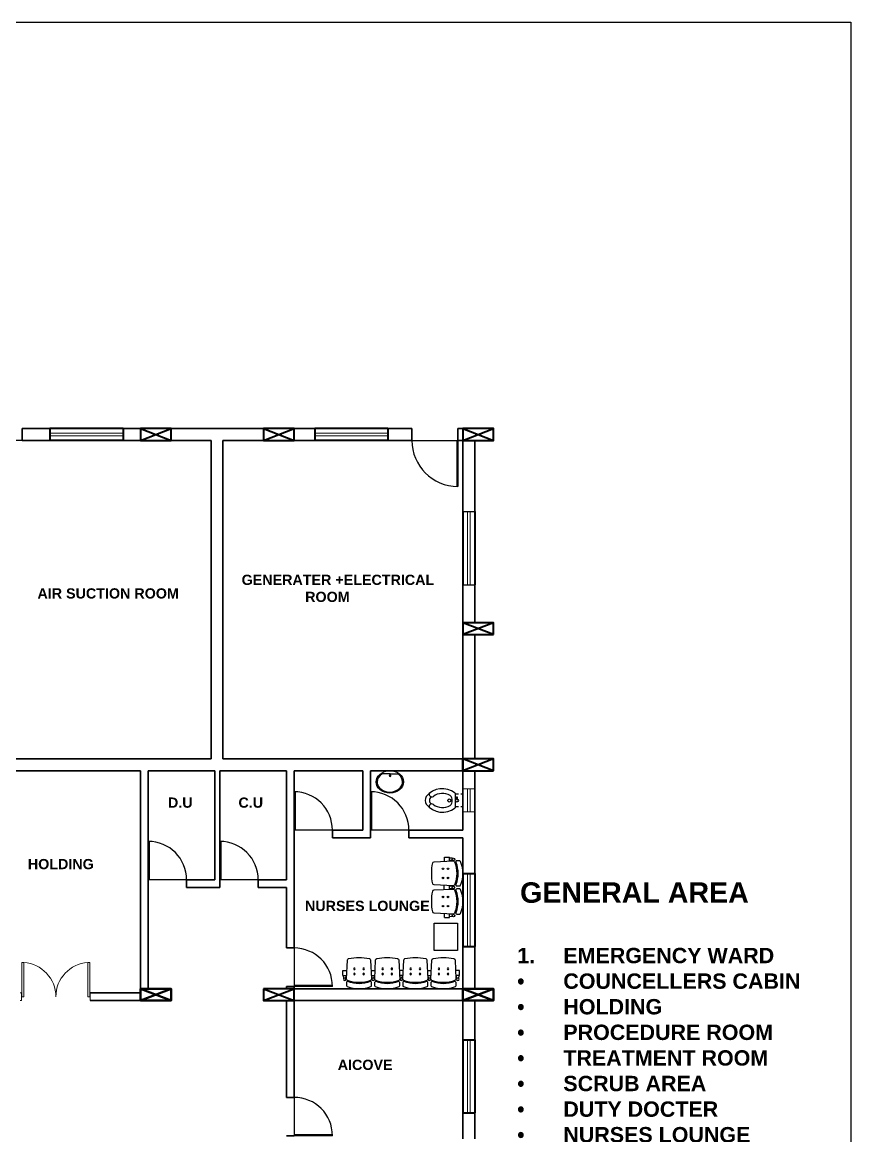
# Model space of a CAD drawing. Header units: inches. Extents: x -17070 to 527, y 504 to 2398.
# Drawn here: x -10686.89 to -10670.7, y 526.63 to 548.39 of the extents above; entities that cross this region are included whole.
import ezdxf

# ---------------------------------------------------------------- set-up
doc = ezdxf.new("R2010")
doc.units = ezdxf.units.IN
for name, color, linetype in [('A-Flor-Pfix', 140, 'Continuous'), ('DOOR', 5, 'Continuous'), ('elevation', 7, 'Continuous'), ('toilet furniture', 37, 'Continuous')]:
    doc.layers.add(name, color=color, linetype=linetype)
for name, color, linetype, lineweight in [('COL', 5, 'Continuous', 40), ('ELE-1', 105, 'Continuous', 40), ('Giros', 211, 'Continuous', 9), ('Puertas', 52, 'Continuous', 15), ('section', 1, 'Continuous', 35), ('wall', 7, 'Continuous', 30), ('WIN', 4, 'Continuous', 20)]:
    doc.layers.add(name, color=color, linetype=linetype, lineweight=lineweight)
doc.styles.add('ROMANC', font='arialbd.ttf', dxfattribs={"height": 0.35})

# ---------------------------------------------------------------- blocks, each defined once
blk = doc.blocks.new('de')
at = {"layer": 'elevation', "ltscale": 0.0005}
for p, q in [((-10856.90422, 504.72708), (-10856.06422, 504.72708)), ((-10856.06422, 504.72708), (-10856.06422, 504.13708))]:
    blk.add_line(p, q, dxfattribs=at)
blk = doc.blocks.new('door')
at = {"layer": 'Giros'}
for centre, start, end in [((-10654.608, 430.41), 0, 86.2255), ((-10653.268, 430.41), 93.7745, 180)]:
    blk.add_arc(centre, 0.67, start, end, dxfattribs=at)
at = {"layer": 'Puertas'}
for p, q in [((-10654.564, 431.08), (-10654.604, 431.08)), ((-10654.604, 430.41), (-10654.604, 431.08)), ((-10654.564, 430.41), (-10654.564, 431.08)), ((-10653.313, 430.41), (-10653.313, 431.08)), ((-10653.313, 431.08), (-10653.273, 431.08)), ((-10653.273, 430.41), (-10653.273, 431.08)), ((-10654.608, 430.485), (-10654.638, 430.485)), ((-10654.608, 430.335), (-10654.638, 430.335)), ((-10654.608, 430.335), (-10654.608, 430.485)), ((-10654.564, 430.41), (-10654.604, 430.41)), ((-10653.313, 430.41), (-10653.273, 430.41)), ((-10653.268, 430.485), (-10653.238, 430.485)), ((-10653.268, 430.335), (-10653.268, 430.485)), ((-10653.268, 430.335), (-10653.238, 430.335))]:
    blk.add_line(p, q, dxfattribs=at)
blk = doc.blocks.new('A$C031929D8')
at = {"layer": 'A-Flor-Pfix'}
for p, q in [((0, -13.39), (1.62, -13.39)), ((0, -22.61), (0, -13.39)), ((3.12, -13.39), (5.57, -13.39)), ((5.57, -23.31), (5.57, -12.69)), ((0, -22.61), (1.62, -22.61)), ((3.12, -22.61), (5.57, -22.61)), ((4.07, -19.06), (4.53, -19.06)), ((4.07, -20.55), (4.07, -19.06)), ((4.53, -20.55), (4.07, -20.55)), ((4.53, -19.06), (4.53, -20.55))]:
    blk.add_line(p, q, dxfattribs=at)
for centre in [(4.34, -17.96), (9.77, -17.96)]:
    blk.add_circle(centre, 1.1, dxfattribs=at)
for centre, radius, start, end in [((14.71, -24.38), 14.84, 38.05925, 128.01145), ((11.85, -17.61), 4.14, 129.89292, 185.47049), ((14.72, -24.06), 11.1, 54.07175, 119.8254), ((22.38, -13.7), 1.79, 230.0447, 34.46378), ((21.27, -18), 2.82, 296.81127, 63.18873), ((21.27, -18), 5.82, 331.61408, 28.38592), ((14.71, -11.62), 14.84, 231.98855, 321.94075), ((11.85, -18.39), 4.14, 174.52951, 230.10708), ((14.72, -11.94), 11.1, 240.1746, 305.92825), ((22.38, -22.3), 1.79, 325.53622, 129.9553)]:
    blk.add_arc(centre, radius, start, end, dxfattribs=at)
blk = doc.blocks.new('S4-PROTO')
for p, q in [((-2.28, 0.1), (-2.206, 0.1)), ((-2.28, 0.1), (-2.28, 0)), ((-2.28, 0), (-2.201, 0)), ((-2.264, 0.159), (-2.27, 0.1)), ((-2.226, 0.159), (-2.22, 0.1)), ((-1.729, 0), (-1.651, 0)), ((-1.724, 0.1), (-1.656, 0.1)), ((-1.709, 0.159), (-1.715, 0.1)), ((-1.671, 0.159), (-1.665, 0.1)), ((-1.174, 0.097), (-1.106, 0.097)), ((-1.159, 0.155), (-1.165, 0.097)), ((-1.121, 0.155), (-1.115, 0.097)), ((-0.629, 0), (-0.551, 0)), ((-0.624, 0.1), (-0.556, 0.1)), ((-0.609, 0.159), (-0.615, 0.1)), ((-0.571, 0.159), (-0.565, 0.1)), ((0, 0), (-0.079, 0)), ((0, 0.1), (-0.074, 0.1)), ((-0.054, 0.159), (-0.06, 0.1)), ((-0.016, 0.159), (-0.01, 0.1)), ((0, 0.1), (0, 0)), ((-1.179, -0.003), (-1.101, -0.003))]:
    blk.add_line(p, q)
for points in [[(-1.72, 0.272), (-1.72, 0.239, -0.522832), (-1.747, 0.221, 0.18), (-2.183, 0.221, -0.522832), (-2.21, 0.239), (-2.21, 0.297, -0.306573), (-2.197, 0.315, -0.192782), (-1.733, 0.315, -0.306573), (-1.72, 0.297), (-1.72, 0.254)], [(-1.17, 0.272), (-1.17, 0.239, -0.522832), (-1.197, 0.221, 0.18), (-1.633, 0.221, -0.522832), (-1.66, 0.239), (-1.66, 0.297, -0.306573), (-1.647, 0.315, -0.192782), (-1.183, 0.315, -0.306573), (-1.17, 0.297), (-1.17, 0.254)], [(-0.62, 0.272), (-0.62, 0.239, -0.522832), (-0.647, 0.221, 0.18), (-1.083, 0.221, -0.522832), (-1.11, 0.239), (-1.11, 0.297, -0.306573), (-1.097, 0.315, -0.192782), (-0.633, 0.315, -0.306573), (-0.62, 0.297), (-0.62, 0.254)], [(-0.07, 0.272), (-0.07, 0.239, -0.522832), (-0.097, 0.221, 0.18), (-0.533, 0.221, -0.522832), (-0.56, 0.239), (-0.56, 0.297, -0.306573), (-0.547, 0.315, -0.192782), (-0.083, 0.315, -0.306573), (-0.07, 0.297), (-0.07, 0.254)]]:
    blk.add_lwpolyline(points, format="xyb")
for points in [[(-2.192, -0.202, 0.346546), (-2.168, -0.231, 0.095695), (-1.762, -0.231, 0.346546), (-1.738, -0.202), (-1.721, 0.167, 0.318973), (-1.74, 0.197, 0.193005), (-2.19, 0.197, 0.318973), (-2.209, 0.167)], [(-1.642, -0.202, 0.346546), (-1.618, -0.231, 0.095695), (-1.212, -0.231, 0.346546), (-1.188, -0.202), (-1.171, 0.167, 0.318973), (-1.19, 0.197, 0.193005), (-1.64, 0.197, 0.318973), (-1.659, 0.167)], [(-1.092, -0.202, 0.346546), (-1.068, -0.231, 0.095695), (-0.662, -0.231, 0.346546), (-0.638, -0.202), (-0.621, 0.167, 0.318973), (-0.64, 0.197, 0.193005), (-1.09, 0.197, 0.318973), (-1.109, 0.167)], [(-0.542, -0.202, 0.346546), (-0.518, -0.231, 0.095695), (-0.112, -0.231, 0.346546), (-0.088, -0.202), (-0.071, 0.167, 0.318973), (-0.09, 0.197, 0.193005), (-0.54, 0.197, 0.318973), (-0.559, 0.167)]]:
    blk.add_lwpolyline(points, format="xyb", close=True)
for centre, radius in [((-2.245, 0.175), 0.025), ((-2.055, 0.07), 0.015), ((-1.875, 0.07), 0.015), ((-1.69, 0.175), 0.025), ((-1.505, 0.07), 0.015), ((-1.325, 0.07), 0.015), ((-1.14, 0.172), 0.025), ((-0.955, 0.07), 0.015), ((-0.775, 0.07), 0.015), ((-0.59, 0.175), 0.025), ((-0.405, 0.07), 0.015), ((-0.225, 0.07), 0.015), ((-0.035, 0.175), 0.025), ((-2.055, -0.03), 0.015), ((-1.875, -0.03), 0.015), ((-1.505, -0.03), 0.015), ((-1.325, -0.03), 0.015), ((-0.955, -0.03), 0.015), ((-0.775, -0.03), 0.015), ((-0.405, -0.03), 0.015), ((-0.225, -0.03), 0.015)]:
    blk.add_circle(centre, radius)
blk = doc.blocks.new('A$C6D011404')
at = {"layer": 'toilet furniture'}
for q in [(118, 64), (434, 64)]:
    blk.add_line((281, 64), q, dxfattribs=at)
for radius in [16.7, 11.9]:
    blk.add_circle((281, 99), radius, dxfattribs=at)
at = {"layer": 'toilet furniture', "extrusion": (0, 0, -1)}
blk.add_ellipse((276, 225), major_axis=(276, -2), ratio=0.815709, start_param=3.141593, end_param=9.424778, dxfattribs=at)
at = {"layer": 'toilet furniture'}
blk.add_open_spline([(118, 64), (58, 102), (22, 162), (20, 223), (20, 225), (20, 227), (20, 268), (36, 309), (113, 396), (192, 429), (355, 430), (435, 397), (529, 293), (543, 225), (505, 126), (475, 90), (434, 64)], degree=3, knots=[5.365258, 5.365258, 5.365258, 5.365258, 6.257078, 6.257078, 6.283185, 6.283185, 6.283185, 6.901165, 6.901165, 7.841015, 7.841015, 8.780865, 8.780865, 9.720714, 9.720714, 10.328696, 10.328696, 10.328696, 10.328696], dxfattribs=at)

msp = doc.modelspace()

# ---------------------------------------------------------------- linework, layer by layer
for p, q in [((-10678.63924, 531.99419), (-10678.63924, 532.07137)), ((-10678.53924, 531.99875), (-10678.53924, 532.07137)), ((-10678.48044, 532.05182), (-10678.53924, 532.05795)), ((-10678.48044, 532.01374), (-10678.53924, 532.0076)), ((-10678.64264, 531.44419), (-10678.64264, 531.52137)), ((-10678.54264, 531.44875), (-10678.54264, 531.5168)), ((-10678.48384, 531.50182), (-10678.54264, 531.50795)), ((-10678.48384, 531.46374), (-10678.54264, 531.4576)), ((-10678.63924, 530.89419), (-10678.63924, 530.97137)), ((-10678.53924, 530.89419), (-10678.53924, 530.9668)), ((-10678.48044, 530.95182), (-10678.53924, 530.95795)), ((-10678.48044, 530.91374), (-10678.53924, 530.9076))]:
    msp.add_line(p, q)
for points in [[(-10678.84173, 531.53061, -0.34654583), (-10678.86982, 531.55489, -0.09569507), (-10678.86982, 531.96067, -0.34654583), (-10678.84173, 531.98494), (-10678.47192, 532.00182, -0.31897299), (-10678.44271, 531.98302, -0.19300543), (-10678.44271, 531.53253, -0.31897299), (-10678.47192, 531.51373)], [(-10678.84173, 530.98061, -0.34654583), (-10678.86982, 531.00489, -0.09569507), (-10678.86982, 531.41067, -0.34654583), (-10678.84173, 531.43494), (-10678.47192, 531.45182, -0.31897299), (-10678.44271, 531.43302, -0.19300543), (-10678.44271, 530.98253, -0.31897299), (-10678.47192, 530.96373)]]:
    msp.add_lwpolyline(points, format="xyb", close=True)
for points in [[(-10678.36747, 532.00278), (-10678.39974, 532.00278, 0.52283152), (-10678.41848, 531.9758, -0.18), (-10678.41848, 531.53975, 0.52283152), (-10678.39974, 531.51278), (-10678.34261, 531.51278, 0.30657341), (-10678.32405, 531.52534, 0.19278155), (-10678.32405, 531.99021, 0.30657341), (-10678.34261, 532.00278), (-10678.38551, 532.00278)], [(-10678.36747, 531.45278), (-10678.39974, 531.45278, 0.52283152), (-10678.41848, 531.4258, -0.18), (-10678.41848, 530.98975, 0.52283152), (-10678.39974, 530.96278), (-10678.34261, 530.96278, 0.30657341), (-10678.32405, 530.97534, 0.19278155), (-10678.32405, 531.44021, 0.30657341), (-10678.34261, 531.45278), (-10678.38551, 531.45278)]]:
    msp.add_lwpolyline(points, format="xyb")
for centre, radius in [((-10678.46424, 532.03278), 0.025), ((-10678.66924, 531.84738), 0.015), ((-10678.56924, 531.84738), 0.015), ((-10678.66924, 531.66818), 0.015), ((-10678.56924, 531.66818), 0.015), ((-10678.46764, 531.48278), 0.025), ((-10678.66924, 531.29738), 0.015), ((-10678.56924, 531.29738), 0.015), ((-10678.66924, 531.11818), 0.015), ((-10678.56924, 531.11818), 0.015), ((-10678.46424, 530.93278), 0.025)]:
    msp.add_circle(centre, radius)
at = {"layer": 'COL', "ltscale": 0.0005}
for p, q in [((-10684.57924, 540.21789), (-10683.97924, 540.44789)), ((-10684.57924, 540.44789), (-10683.97924, 540.21789)), ((-10682.17924, 540.21789), (-10681.57924, 540.44789)), ((-10682.17924, 540.44789), (-10681.57924, 540.21789)), ((-10678.27924, 540.21789), (-10677.67924, 540.44789)), ((-10678.27924, 540.44789), (-10677.67924, 540.21789)), ((-10677.67924, 536.65289), (-10678.27924, 536.42289)), ((-10677.67924, 536.42289), (-10678.27924, 536.65289)), ((-10677.67924, 536.65289), (-10678.27924, 536.42289)), ((-10677.67924, 536.42289), (-10678.27924, 536.65289)), ((-10677.67924, 536.65289), (-10677.67924, 536.65289)), ((-10677.67924, 533.99289), (-10678.27924, 533.76289)), ((-10677.67924, 533.76289), (-10678.27924, 533.99289)), ((-10677.67924, 533.99289), (-10678.27924, 533.76289)), ((-10677.67924, 533.76289), (-10678.27924, 533.99289)), ((-10677.67924, 533.99289), (-10678.27924, 533.76289)), ((-10677.67924, 533.76289), (-10678.27924, 533.99289)), ((-10677.67924, 533.99289), (-10678.27924, 533.76289)), ((-10677.67924, 533.76289), (-10678.27924, 533.99289)), ((-10678.27924, 533.99289), (-10678.27924, 533.76289)), ((-10678.27924, 533.76289), (-10678.27924, 533.99289)), ((-10678.27924, 533.76289), (-10678.27924, 533.99289)), ((-10678.27924, 533.76289), (-10678.27924, 533.99289)), ((-10684.57924, 529.27289), (-10683.97924, 529.50289)), ((-10684.57924, 529.50289), (-10683.97924, 529.27289)), ((-10683.97924, 529.27289), (-10684.57924, 529.50289)), ((-10683.97924, 529.50289), (-10684.57924, 529.27289)), ((-10682.17924, 529.27289), (-10681.57924, 529.50289)), ((-10682.17924, 529.50289), (-10681.57924, 529.27289)), ((-10678.27924, 529.27289), (-10677.67924, 529.50289)), ((-10678.27924, 529.50289), (-10677.67924, 529.27289)), ((-10678.27924, 529.27289), (-10677.67924, 529.50289)), ((-10678.27924, 529.50289), (-10677.67924, 529.27289)), ((-10677.67924, 529.27289), (-10678.27924, 529.50289)), ((-10677.67924, 529.50289), (-10678.27924, 529.27289))]:
    msp.add_line(p, q, dxfattribs=at)
for points in [[(-10684.57924, 540.44789), (-10684.57924, 540.21789), (-10683.97924, 540.21789), (-10683.97924, 540.44789)], [(-10682.17924, 540.44789), (-10682.17924, 540.21789), (-10681.57924, 540.21789), (-10681.57924, 540.44789)], [(-10678.27924, 540.44789), (-10678.27924, 540.21789), (-10677.67924, 540.21789), (-10677.67924, 540.44789)], [(-10677.67924, 536.42289), (-10677.67924, 536.65289), (-10678.27924, 536.65289), (-10678.27924, 536.42289)], [(-10677.67924, 536.42289), (-10677.67924, 536.65289), (-10678.27924, 536.65289), (-10678.27924, 536.42289)], [(-10677.67924, 533.76289), (-10677.67924, 533.99289), (-10678.27924, 533.99289), (-10678.27924, 533.76289)], [(-10677.67924, 533.76289), (-10677.67924, 533.99289), (-10678.27924, 533.99289), (-10678.27924, 533.76289)], [(-10677.67924, 533.76289), (-10677.67924, 533.99289), (-10678.27924, 533.99289), (-10678.27924, 533.76289)], [(-10677.67924, 533.76289), (-10677.67924, 533.99289), (-10678.27924, 533.99289), (-10678.27924, 533.76289)], [(-10684.57924, 529.50289), (-10684.57924, 529.27289), (-10683.97924, 529.27289), (-10683.97924, 529.50289)], [(-10683.97924, 529.50289), (-10683.97924, 529.27289), (-10684.57924, 529.27289), (-10684.57924, 529.50289)], [(-10682.17924, 529.50289), (-10682.17924, 529.27289), (-10681.57924, 529.27289), (-10681.57924, 529.50289)], [(-10678.27924, 529.50289), (-10678.27924, 529.27289), (-10677.67924, 529.27289), (-10677.67924, 529.50289)], [(-10678.27924, 529.50289), (-10678.27924, 529.27289), (-10677.67924, 529.27289), (-10677.67924, 529.50289)], [(-10677.67924, 529.50289), (-10677.67924, 529.27289), (-10678.27924, 529.27289), (-10678.27924, 529.50289)]]:
    msp.add_lwpolyline(points, close=True, dxfattribs=at)
at = {"layer": 'DOOR', "ltscale": 0.0005}
for p, q in [((-10686.8907, 540.21789), (-10687.7907, 540.21789)), ((-10679.27777, 540.21789), (-10678.37777, 540.21789)), ((-10678.39777, 540.21789), (-10678.39777, 539.31789)), ((-10678.37777, 540.21789), (-10678.37777, 539.31789)), ((-10681.57924, 533.35289), (-10681.57924, 532.60289)), ((-10681.55924, 533.35289), (-10681.55924, 532.60289)), ((-10680.08377, 533.35289), (-10680.08377, 532.60289)), ((-10680.06377, 533.35289), (-10680.06377, 532.60289)), ((-10680.82924, 532.60289), (-10681.57924, 532.60289)), ((-10679.33377, 532.60289), (-10680.08377, 532.60289)), ((-10684.42924, 532.38289), (-10684.42924, 531.63289)), ((-10684.40924, 532.38289), (-10684.40924, 531.63289)), ((-10683.02924, 532.38289), (-10683.02924, 531.63289)), ((-10683.00924, 532.38289), (-10683.00924, 531.63289)), ((-10683.67924, 531.63289), (-10684.42924, 531.63289)), ((-10682.27924, 531.63289), (-10683.02924, 531.63289)), ((-10681.57924, 530.29956), (-10681.57924, 529.54956)), ((-10680.82924, 529.56956), (-10681.57924, 529.56956)), ((-10680.82924, 529.54956), (-10681.57924, 529.54956)), ((-10681.57924, 527.38155), (-10681.57924, 526.63155)), ((-10680.82924, 526.65155), (-10681.57924, 526.65155)), ((-10680.82924, 526.63155), (-10681.57924, 526.63155))]:
    msp.add_line(p, q, dxfattribs=at)
for centre, radius, start, end in [((-10678.37777, 540.21789), 0.9, 180, 270), ((-10681.57924, 532.60289), 0.75, 360, 90), ((-10680.08377, 532.60289), 0.75, 360, 90), ((-10684.42924, 531.63289), 0.75, 360, 90), ((-10683.02924, 531.63289), 0.75, 360, 90), ((-10681.57924, 529.54956), 0.75, 0, 90), ((-10681.57924, 526.63155), 0.75, 0, 90)]:
    msp.add_arc(centre, radius, start, end, dxfattribs=at)
at = {"layer": 'ELE-1', "ltscale": 0.0005}
for p, q in [((-10684.92027, 540.44789), (-10686.35027, 540.44789)), ((-10686.35027, 540.44789), (-10686.35027, 540.21789)), ((-10684.92027, 540.44789), (-10684.92027, 540.21789)), ((-10679.74561, 540.44789), (-10681.17561, 540.44789)), ((-10681.17561, 540.44789), (-10681.17561, 540.21789)), ((-10679.74561, 540.44789), (-10679.74561, 540.21789)), ((-10684.92027, 540.21789), (-10686.35027, 540.21789)), ((-10679.74561, 540.21789), (-10681.17561, 540.21789)), ((-10678.27924, 538.8272), (-10678.27924, 537.3972)), ((-10678.04924, 538.8272), (-10678.04924, 537.3972)), ((-10678.27924, 531.75778), (-10678.27924, 530.32778)), ((-10678.27924, 531.75778), (-10678.04924, 531.75778)), ((-10678.04924, 531.75778), (-10678.04924, 530.32778)), ((-10678.27924, 530.32778), (-10678.04924, 530.32778)), ((-10678.27924, 528.50806), (-10678.27924, 527.07806)), ((-10678.27924, 528.50806), (-10678.04924, 528.50806)), ((-10678.04924, 528.50806), (-10678.04924, 527.07806)), ((-10678.27924, 527.07806), (-10678.04924, 527.07806))]:
    msp.add_line(p, q, dxfattribs=at)
at = {"layer": 'elevation', "ltscale": 0.0005}
msp.add_line((-10678.63924, 530.89419), (-10678.53924, 530.89419), dxfattribs=at)
at = {"layer": 'section', "ltscale": 0.0005}
for p, q in [((-10686.8907, 540.44789), (-10679.27777, 540.44789)), ((-10686.8907, 540.44789), (-10686.8907, 540.21789)), ((-10684.57924, 540.44789), (-10684.57924, 540.21789)), ((-10683.97924, 540.44789), (-10683.97924, 540.21789)), ((-10683.97924, 540.44789), (-10683.97924, 540.21789)), ((-10682.17924, 540.44789), (-10682.17924, 540.21789)), ((-10681.57924, 540.44789), (-10681.57924, 540.21789)), ((-10679.27777, 540.44789), (-10679.27777, 540.21789)), ((-10678.37777, 540.21789), (-10678.37777, 540.44789)), ((-10678.37777, 540.44789), (-10678.27924, 540.44789)), ((-10677.67924, 540.21789), (-10677.67924, 540.44789)), ((-10686.8907, 540.21789), (-10683.19924, 540.21789)), ((-10684.34067, 540.21789), (-10684.57067, 540.21789)), ((-10683.19924, 540.21789), (-10683.19924, 533.99289)), ((-10682.96924, 540.21789), (-10679.27777, 540.21789)), ((-10682.96924, 540.21789), (-10682.96924, 533.99289)), ((-10681.8178, 540.21789), (-10681.2878, 540.21789)), ((-10678.37777, 540.21789), (-10678.27924, 540.21789)), ((-10678.27924, 540.21789), (-10678.27924, 536.65289)), ((-10678.04924, 540.21789), (-10678.04924, 536.65289)), ((-10677.67924, 536.42289), (-10677.67924, 536.65289)), ((-10677.67924, 536.42289), (-10677.67924, 536.65289)), ((-10677.67924, 536.65289), (-10677.67924, 536.42289)), ((-10678.27924, 536.42289), (-10678.27924, 533.99289)), ((-10677.67924, 536.42289), (-10678.20424, 536.42289)), ((-10678.04924, 536.42289), (-10678.04924, 533.99289)), ((-10687.88924, 533.99289), (-10683.19924, 533.99289)), ((-10682.96924, 533.99289), (-10678.27924, 533.99289)), ((-10677.67924, 533.99289), (-10678.20424, 533.99289)), ((-10677.67924, 533.99289), (-10678.20424, 533.99289)), ((-10677.67924, 533.99289), (-10677.67924, 533.76289)), ((-10677.67924, 533.76289), (-10677.67924, 533.99289)), ((-10677.67924, 533.99289), (-10677.67924, 533.76289)), ((-10677.67924, 533.99289), (-10677.67924, 533.76289)), ((-10677.67924, 533.76289), (-10677.67924, 533.99289)), ((-10677.67924, 533.99289), (-10677.67924, 533.76289)), ((-10687.88924, 533.76289), (-10684.57924, 533.76289)), ((-10684.57924, 529.50289), (-10684.57924, 533.76289)), ((-10684.42924, 533.76289), (-10683.12924, 533.76289)), ((-10684.42924, 529.50289), (-10684.42924, 533.76289)), ((-10683.12924, 531.63289), (-10683.12924, 533.76289)), ((-10683.02924, 533.76289), (-10681.72924, 533.76289)), ((-10683.02924, 531.48289), (-10683.02924, 533.76289)), ((-10681.72924, 531.63289), (-10681.72924, 533.76289)), ((-10681.57924, 533.76289), (-10680.23377, 533.76289)), ((-10681.57924, 530.29956), (-10681.57924, 533.76289)), ((-10680.23377, 532.60289), (-10680.23377, 533.76289)), ((-10680.08377, 533.76289), (-10678.27924, 533.76289)), ((-10680.08377, 532.45289), (-10680.08377, 533.76289)), ((-10678.27924, 533.76289), (-10678.27924, 532.60289)), ((-10678.04924, 533.76289), (-10678.04924, 529.50289)), ((-10680.23377, 532.60289), (-10680.82924, 532.60289)), ((-10680.82924, 532.60289), (-10680.82924, 532.45289)), ((-10678.27924, 532.60289), (-10679.33377, 532.60289)), ((-10679.33377, 532.45289), (-10679.33377, 532.60289)), ((-10680.08377, 532.45289), (-10680.82924, 532.45289)), ((-10678.27924, 532.45289), (-10679.33377, 532.45289)), ((-10678.27924, 532.45289), (-10678.27924, 529.50289)), ((-10683.67924, 531.48289), (-10683.67924, 531.63289)), ((-10683.12924, 531.63289), (-10683.67924, 531.63289)), ((-10682.27924, 531.48289), (-10682.27924, 531.63289)), ((-10681.72924, 531.63289), (-10682.27924, 531.63289)), ((-10683.02924, 531.48289), (-10683.67924, 531.48289)), ((-10681.72924, 531.48289), (-10682.27924, 531.48289)), ((-10681.72924, 530.29956), (-10681.72924, 531.48289)), ((-10681.72924, 530.41778), (-10681.72924, 530.40289)), ((-10681.57924, 530.29956), (-10681.72924, 530.29956)), ((-10681.57924, 529.54956), (-10681.72924, 529.54956)), ((-10681.72924, 529.54956), (-10681.72924, 529.50289)), ((-10681.57924, 529.50289), (-10681.57924, 529.54956)), ((-10686.23003, 529.42289), (-10686.23845, 529.42289)), ((-10684.57924, 529.42289), (-10685.56962, 529.42289)), ((-10684.57924, 529.50289), (-10684.57924, 529.27289)), ((-10684.57924, 529.50289), (-10684.57924, 529.27289)), ((-10684.34924, 529.50289), (-10684.34924, 529.50287)), ((-10684.19924, 529.50289), (-10684.19924, 529.50287)), ((-10683.97924, 529.50289), (-10683.97924, 529.27289)), ((-10683.97924, 529.50289), (-10683.97924, 529.27289)), ((-10683.97924, 529.50289), (-10683.97924, 529.27289)), ((-10682.17924, 529.50289), (-10682.17924, 529.27289)), ((-10681.57924, 529.50289), (-10681.57924, 529.27289)), ((-10678.27924, 529.50289), (-10681.57924, 529.50289)), ((-10678.20924, 529.50289), (-10677.67924, 529.50289)), ((-10677.67924, 529.50289), (-10677.67924, 529.27289)), ((-10677.67924, 529.50289), (-10677.67924, 529.27289)), ((-10684.57924, 529.27289), (-10685.56424, 529.27289)), ((-10684.34067, 529.27289), (-10684.57067, 529.27289)), ((-10682.17924, 529.27289), (-10677.67924, 529.27289)), ((-10681.72924, 529.27289), (-10681.72924, 527.38155)), ((-10681.57924, 529.27289), (-10681.57924, 527.38155)), ((-10678.27924, 529.27289), (-10678.27924, 526.57289)), ((-10678.04924, 529.27289), (-10678.04924, 526.57289)), ((-10681.72924, 527.38155), (-10681.57924, 527.38155)), ((-10681.72924, 526.63155), (-10681.57924, 526.63155))]:
    msp.add_line(p, q, dxfattribs=at)
at = {"layer": 'wall', "ltscale": 0.0005}
for p, q in [((-10678.27924, 538.8272), (-10678.04924, 538.8272)), ((-10678.27924, 537.3972), (-10678.04924, 537.3972)), ((-10678.63924, 532.07137), (-10678.53924, 532.07137))]:
    msp.add_line(p, q, dxfattribs=at)
msp.add_lwpolyline([(-10678.38651, 530.25387), (-10678.84394, 530.25387), (-10678.84394, 530.78558), (-10678.38651, 530.78558)], close=True, dxfattribs=at)
at = {"layer": 'WIN', "ltscale": 0.0005}
for p, q in [((-10684.92027, 540.35789), (-10686.35027, 540.35789)), ((-10684.92027, 540.30789), (-10686.35027, 540.30789)), ((-10679.74561, 540.35789), (-10681.17561, 540.35789)), ((-10679.74561, 540.30789), (-10681.17561, 540.30789)), ((-10678.18924, 538.8272), (-10678.18924, 537.3972)), ((-10678.13924, 538.8272), (-10678.13924, 537.3972)), ((-10678.27924, 533.40789), (-10678.27924, 532.95789)), ((-10678.04924, 533.40789), (-10678.27924, 533.40789)), ((-10678.1909, 532.95789), (-10678.1909, 533.40789)), ((-10678.1409, 532.95789), (-10678.1409, 533.40789)), ((-10678.04924, 533.40789), (-10678.04924, 532.95789)), ((-10678.04924, 532.95789), (-10678.27924, 532.95789)), ((-10678.18924, 531.75778), (-10678.18924, 530.32778)), ((-10678.13924, 531.75778), (-10678.13924, 530.32778)), ((-10678.18924, 528.50806), (-10678.18924, 527.07806)), ((-10678.13924, 528.50806), (-10678.13924, 527.07806))]:
    msp.add_line(p, q, dxfattribs=at)

# ---------------------------------------------------------------- block references
at = {"xscale": -1, "rotation": 180}
msp.add_blockref('S4-PROTO', (-10678.34421, 529.86289), dxfattribs=at)
at = {"layer": 'A-Flor-Pfix', "extrusion": (0, 0, -1), "xscale": -0.02721735385421198, "yscale": 0.02721735385421198, "zscale": -0.02721735385508233, "rotation": 180}
msp.add_blockref('A$C031929D8', (10678.27924, 532.69298), dxfattribs=at)
at = {"layer": 'elevation', "xscale": 75, "yscale": 75, "zscale": 75}
msp.add_blockref('de', (803534.11585, -37306.1441), dxfattribs=at)
at = {"layer": 'elevation'}
msp.add_blockref('door', (-32.29639, 98.9376), dxfattribs=at)
at = {"layer": 'toilet furniture', "xscale": -0.0009697971117541776, "yscale": 0.0009698200465209084, "zscale": 0.0009697937390715716, "rotation": 180.0146712193825}
msp.add_blockref('A$C6D011404', (-10679.97448, 533.76282), dxfattribs=at)

# ---------------------------------------------------------------- texts
at = {"layer": 'elevation', "ltscale": 0.0005, "width": 335.6252416, "attachment_point": 1, "style": 'ROMANC'}
for s, insert, char_height in [('{\\fArial|b1|i0|c161|p34;GENERATER +ELECTRICAL}\\P{\\fArial|b1|i0|c161|p34; }               {\\fArial|b1|i0|c161|p34;ROOM}', (-10682.60397, 537.5936), 0.2), ('AIR SUCTION ROOM', (-10686.59347, 537.32775), 0.2), ('{\\fArial|b1|i0|c161|p34; }D.U', (-10684.12078, 533.2403), 0.2), ('{\\fArial|b1|i0|c161|p34; }C{\\fArial|b1|i0|c161|p34;.U}', (-10682.74338, 533.2403), 0.2), (' HOLDING', (-10686.85919, 532.03904), 0.2), ('GENERAL AREA', (-10677.16239, 531.58309), 0.4), ('NURSES LOUNGE', (-10681.36548, 531.22193), 0.2), ('\\pi-0.9,l0.9,t0.9;{\\fArial|b1|i0|c161|p34;1.^IEMERGENCY WARD \\P{\\fSymbol|b1|i0|c2|p18;·^I}COUNCELLERS CABIN \\P{\\fSymbol|b1|i0|c2|p18;·^I}HOLDING \\P{\\fSymbol|b1|i0|c2|p18;·^I}PROCEDURE ROOM \\P{\\fSymbol|b1|i0|c2|p18;·^I}TREATMENT ROOM\\P{\\fSymbol|b1|i0|c2|p18;·^I}SCRUB AREA\\P{\\fSymbol|b1|i0|c2|p18;·^I}DUTY DOCTER\\P{\\fSymbol|b1|i0|c2|p18;·^I}NURSES LOUNGE\\P{\\fSymbol|b1|i0|c2|p18;·^I}D.U,C.U\\P{\\fSymbol|b1|i0|c2|p18;·^I}TOILETS\\P{\\fSymbol|b1|i0|c2|p18;·^I}ALCOVE\\P{\\fSymbol|b1|i0|c2|p18;·^I}WAITING AREAS\\P2.^IO.P.D\\P{\\fSymbol|b1|i0|c2|p18;·^I}CONSULTING ROOM\\P{\\fSymbol|b1|i0|c2|p18;·^I}ANTICHEMBER\\P{\\fSymbol|b1|i0|c2|p18;·^I}TOILETS\\P3.^IAIR SUCTION ROOM\\P4.^IELECTRICAL ROOM\\P5.^IA.H.U ROOM\\P6.^IOXYGEN BANK\\P7.^ISERVER ROOM\\P8.^ICAFETE AREA \\P9.^IMEDICAL STORE} \\P10.^IWAITING AREA', (-10677.21718, 530.30255), 0.3), ('AICOVE', (-10680.72563, 528.11697), 0.2)]:
    msp.add_mtext(s, dxfattribs=dict(at, insert=insert, char_height=char_height))

doc.saveas('drawing.dxf')
